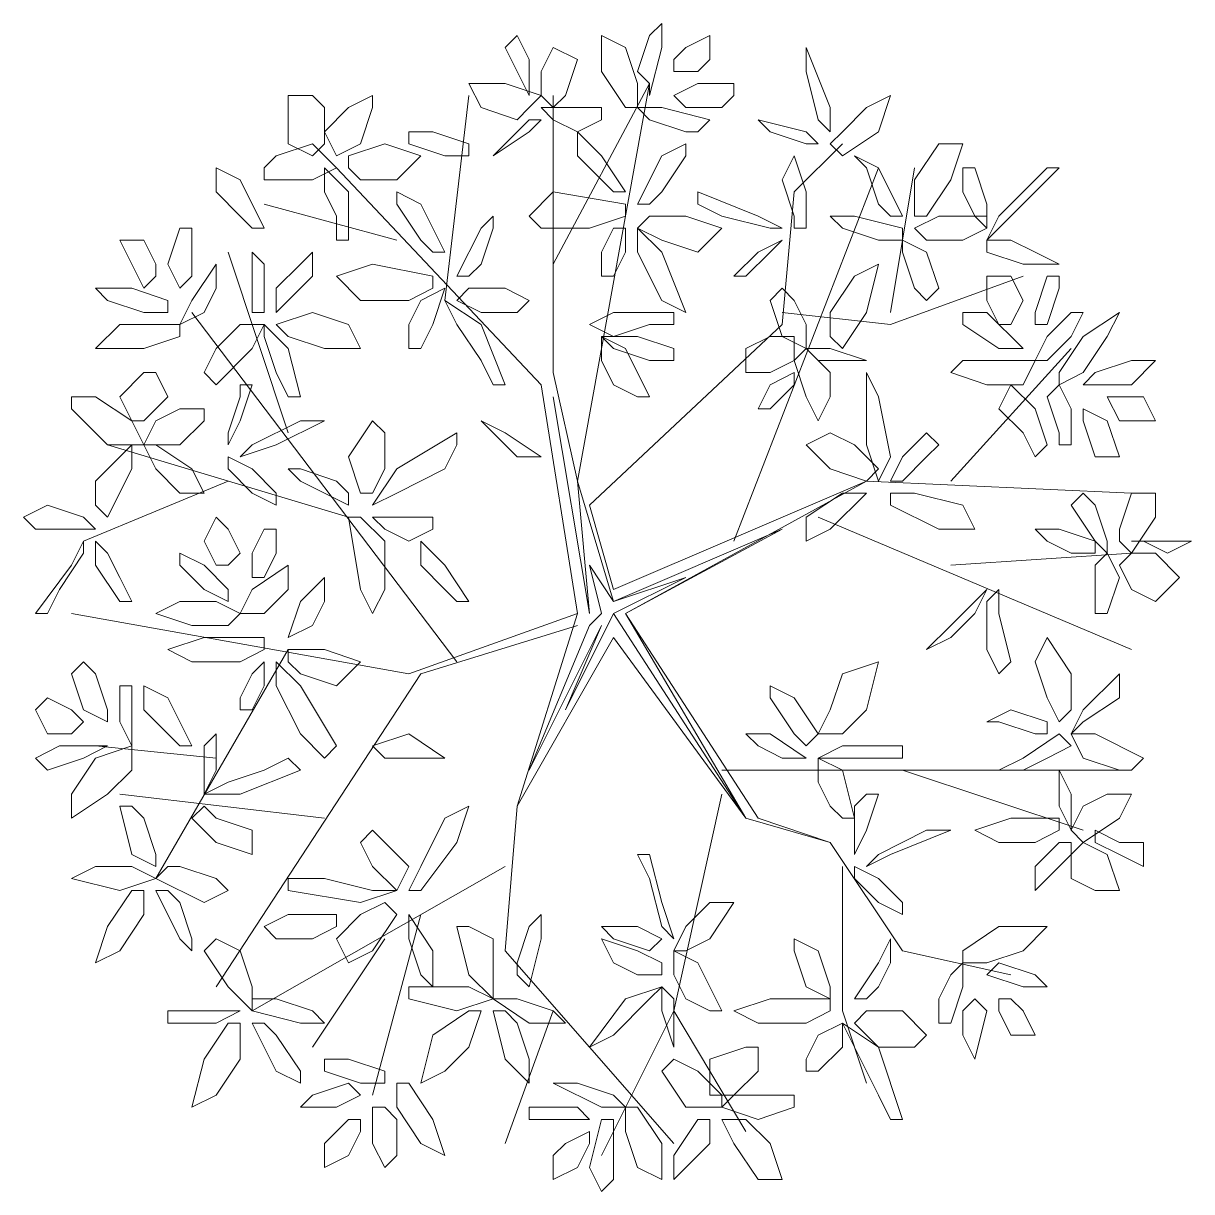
# Model space of a CAD drawing. Header units: millimetres. Extents: x 2529 to 2673, y 1639 to 1859.
# Drawn here: x 2577.707 to 2580.447, y 1698.99 to 1701.729 of the extents above; entities that cross this region are included whole.
import ezdxf

# ---------------------------------------------------------------- set-up
doc = ezdxf.new("R2010")
doc.units = ezdxf.units.MM
doc.layers.add('PDF_0', color=7, linetype='Continuous')

msp = doc.modelspace()

# ---------------------------------------------------------------- linework, layer by layer
at = {"layer": 'PDF_0', "lineweight": 9}
for points in [[(2579.1475, 1701.616), (2579.1757, 1701.7007), (2579.204, 1701.729), (2579.204, 1701.6725), (2579.1757, 1701.5595), (2579.1757, 1701.5878)], [(2578.8933, 1701.5595), (2578.8933, 1701.5878), (2578.8933, 1701.6442), (2578.8651, 1701.7007), (2578.8369, 1701.6725), (2578.8651, 1701.616)], [(2579.1475, 1701.5313), (2579.1193, 1701.5313), (2579.0628, 1701.616), (2579.0628, 1701.7007), (2579.1193, 1701.6725), (2579.1475, 1701.5878)], [(2579.2322, 1701.616), (2579.2322, 1701.6442), (2579.2605, 1701.6725), (2579.3169, 1701.7007), (2579.3169, 1701.6442), (2579.2887, 1701.616)], [(2578.9498, 1701.5313), (2578.9216, 1701.5595), (2578.9216, 1701.616), (2578.9498, 1701.6725), (2579.0063, 1701.6442), (2578.9781, 1701.5595)], [(2579.5428, 1701.616), (2579.5428, 1701.6725), (2579.5993, 1701.5313), (2579.5993, 1701.4748), (2579.5711, 1701.503)], [(2578.8651, 1701.503), (2578.7804, 1701.5313), (2578.7521, 1701.5878), (2578.8369, 1701.5878), (2578.9216, 1701.5595), (2578.8933, 1701.5313)], [(2579.3452, 1701.5313), (2579.2605, 1701.5313), (2579.2322, 1701.5595), (2579.2887, 1701.5878), (2579.3734, 1701.5878), (2579.3734, 1701.5595)], [(2578.4133, 1701.5313), (2578.4133, 1701.4466), (2578.385, 1701.4183), (2578.3285, 1701.4466), (2578.3285, 1701.5595), (2578.385, 1701.5595)], [(2578.5262, 1701.5595), (2578.5262, 1701.5313), (2578.498, 1701.4466), (2578.4415, 1701.4183), (2578.4133, 1701.4748), (2578.4697, 1701.5313)], [(2579.5993, 1701.4466), (2579.6276, 1701.4183), (2579.7123, 1701.4748), (2579.7405, 1701.5595), (2579.684, 1701.5313), (2579.6276, 1701.4748)], [(2579.0063, 1701.4748), (2578.9498, 1701.503), (2578.9216, 1701.5313), (2578.9781, 1701.5313), (2579.0628, 1701.5313), (2579.0628, 1701.503)], [(2579.2605, 1701.4748), (2579.1757, 1701.503), (2579.1475, 1701.5313), (2579.204, 1701.5313), (2579.3169, 1701.503), (2579.2887, 1701.4748)], [(2578.8369, 1701.4466), (2578.8086, 1701.4183), (2578.8933, 1701.4748), (2578.9216, 1701.503), (2578.8933, 1701.503)], [(2579.4581, 1701.4748), (2579.4299, 1701.503), (2579.5428, 1701.4748), (2579.5711, 1701.4466), (2579.5428, 1701.4466)], [(2578.6957, 1701.4183), (2578.6109, 1701.4466), (2578.6109, 1701.4748), (2578.6674, 1701.4748), (2578.7521, 1701.4466), (2578.7521, 1701.4183)], [(2579.0628, 1701.3618), (2579.0063, 1701.4183), (2579.0063, 1701.4748), (2579.0628, 1701.4183), (2579.1193, 1701.3336), (2579.091, 1701.3336)], [(2578.3003, 1701.4183), (2578.385, 1701.4466), (2578.4415, 1701.3901), (2578.385, 1701.3618), (2578.2721, 1701.3618), (2578.2721, 1701.3901)], [(2578.4697, 1701.3901), (2578.4697, 1701.4183), (2578.5545, 1701.4466), (2578.6392, 1701.4183), (2578.5827, 1701.3618), (2578.498, 1701.3618)], [(2579.204, 1701.3336), (2579.2605, 1701.4183), (2579.2605, 1701.4466), (2579.204, 1701.4183), (2579.1475, 1701.3054), (2579.1757, 1701.3054)], [(2579.797, 1701.2771), (2579.8252, 1701.2771), (2579.8817, 1701.3618), (2579.91, 1701.4466), (2579.8535, 1701.4466), (2579.797, 1701.3618)], [(2579.5146, 1701.2489), (2579.5428, 1701.2489), (2579.5428, 1701.3336), (2579.5146, 1701.4183), (2579.4864, 1701.3618), (2579.5146, 1701.2771)], [(2579.7123, 1701.3054), (2579.684, 1701.3901), (2579.6558, 1701.4183), (2579.7123, 1701.3901), (2579.7688, 1701.2771), (2579.7405, 1701.2771)], [(2578.2156, 1701.2771), (2578.1591, 1701.3336), (2578.1591, 1701.3901), (2578.2156, 1701.3618), (2578.2721, 1701.2489), (2578.2438, 1701.2489)], [(2578.4415, 1701.2771), (2578.4133, 1701.3336), (2578.4133, 1701.3901), (2578.4697, 1701.3336), (2578.4697, 1701.2206), (2578.4415, 1701.2206)], [(2579.91, 1701.3336), (2579.9382, 1701.2771), (2579.9664, 1701.2489), (2579.9664, 1701.3054), (2579.9382, 1701.3901), (2579.91, 1701.3901)], [(2580.0794, 1701.3618), (2579.9947, 1701.2771), (2579.9664, 1701.2206), (2580.0229, 1701.2771), (2580.1359, 1701.3901), (2580.1076, 1701.3901)], [(2578.6392, 1701.2206), (2578.5827, 1701.3054), (2578.5827, 1701.3336), (2578.6392, 1701.3054), (2578.6957, 1701.1924), (2578.6674, 1701.1924)], [(2579.0345, 1701.2489), (2578.9216, 1701.2489), (2578.8933, 1701.2771), (2578.9498, 1701.3336), (2579.1193, 1701.3054), (2579.1193, 1701.2771)], [(2579.3452, 1701.2771), (2579.4581, 1701.2489), (2579.4864, 1701.2489), (2579.4299, 1701.2771), (2579.2887, 1701.3336), (2579.2887, 1701.3054)], [(2578.7804, 1701.1642), (2578.8086, 1701.2489), (2578.8086, 1701.2771), (2578.7804, 1701.2489), (2578.7239, 1701.1359), (2578.7521, 1701.1359)], [(2579.1475, 1701.2489), (2579.1757, 1701.2771), (2579.2605, 1701.2771), (2579.3452, 1701.2489), (2579.2887, 1701.1924), (2579.204, 1701.2206)], [(2579.7123, 1701.2206), (2579.6276, 1701.2489), (2579.5993, 1701.2771), (2579.6558, 1701.2771), (2579.7688, 1701.2489), (2579.7688, 1701.2206)], [(2579.91, 1701.2206), (2579.8252, 1701.2206), (2579.797, 1701.2489), (2579.8535, 1701.2771), (2579.9664, 1701.2771), (2579.9664, 1701.2489)], [(2578.1026, 1701.1924), (2578.1026, 1701.1359), (2578.0744, 1701.1077), (2578.0461, 1701.1642), (2578.0744, 1701.2489), (2578.1026, 1701.2489)], [(2579.0628, 1701.1359), (2579.091, 1701.1359), (2579.1193, 1701.1924), (2579.1193, 1701.2489), (2579.091, 1701.2489), (2579.0628, 1701.1924)], [(2579.204, 1701.0794), (2579.2605, 1701.0512), (2579.204, 1701.1924), (2579.1475, 1701.2489), (2579.1475, 1701.1924)], [(2578.0179, 1701.1359), (2577.9897, 1701.1077), (2577.9614, 1701.1642), (2577.9332, 1701.2206), (2577.9897, 1701.2206), (2578.0179, 1701.1642)], [(2579.4016, 1701.1359), (2579.3734, 1701.1359), (2579.4299, 1701.1924), (2579.4864, 1701.2206), (2579.4581, 1701.1924)], [(2579.797, 1701.1077), (2579.7688, 1701.1924), (2579.7688, 1701.2206), (2579.8252, 1701.1924), (2579.8535, 1701.1077), (2579.8252, 1701.0794)], [(2579.9664, 1701.2206), (2579.9664, 1701.1924), (2580.0512, 1701.1642), (2580.1359, 1701.1642), (2580.0794, 1701.1924), (2580.0229, 1701.2206)], [(2578.2438, 1701.0794), (2578.2438, 1701.1642), (2578.2438, 1701.1924), (2578.2721, 1701.1642), (2578.2721, 1701.0512), (2578.2438, 1701.0512)], [(2578.3003, 1701.1077), (2578.3568, 1701.1642), (2578.385, 1701.1924), (2578.385, 1701.1359), (2578.3003, 1701.0512), (2578.3003, 1701.0794)], [(2578.1591, 1701.1077), (2578.1591, 1701.1642), (2578.1026, 1701.0794), (2578.0744, 1701.023), (2578.1309, 1701.0512)], [(2578.6109, 1701.0794), (2578.498, 1701.0794), (2578.4415, 1701.1359), (2578.5262, 1701.1642), (2578.6674, 1701.1359), (2578.6674, 1701.1077)], [(2579.5993, 1700.9947), (2579.6276, 1700.9665), (2579.684, 1701.0512), (2579.7123, 1701.1642), (2579.6558, 1701.1359), (2579.5993, 1701.0512)], [(2580.0229, 1701.023), (2579.9947, 1701.023), (2579.9664, 1701.0794), (2579.9664, 1701.1359), (2580.0229, 1701.1359), (2580.0512, 1701.0794)], [(2580.1359, 1701.1077), (2580.1076, 1701.023), (2580.0794, 1701.023), (2580.0794, 1701.0512), (2580.1076, 1701.1359), (2580.1359, 1701.1359)], [(2577.9897, 1701.0512), (2577.9049, 1701.0794), (2577.8767, 1701.1077), (2577.9614, 1701.1077), (2578.0461, 1701.0794), (2578.0461, 1701.0512)], [(2578.6109, 1700.9665), (2578.6392, 1700.9665), (2578.6674, 1701.023), (2578.6957, 1701.1077), (2578.6392, 1701.0794), (2578.6109, 1701.023)], [(2578.7239, 1701.0794), (2578.7521, 1701.1077), (2578.8369, 1701.1077), (2578.8933, 1701.0794), (2578.8651, 1701.0512), (2578.7804, 1701.0512)], [(2579.5146, 1701.0794), (2579.5428, 1701.023), (2579.5428, 1700.9665), (2579.4864, 1700.9947), (2579.4581, 1701.0794), (2579.4864, 1701.1077)], [(2578.7804, 1700.9382), (2578.7239, 1701.023), (2578.6957, 1701.0794), (2578.7804, 1701.023), (2578.8369, 1700.8818), (2578.8086, 1700.8818)], [(2578.3003, 1701.023), (2578.3285, 1700.9947), (2578.4133, 1700.9665), (2578.498, 1700.9665), (2578.4697, 1701.023), (2578.385, 1701.0512)], [(2579.1757, 1701.023), (2579.091, 1700.9947), (2579.0345, 1701.023), (2579.091, 1701.0512), (2579.2322, 1701.0512), (2579.2322, 1701.023)], [(2579.9947, 1700.9665), (2580.0512, 1700.9665), (2579.9664, 1701.0512), (2579.91, 1701.0512), (2579.91, 1701.023)], [(2580.1641, 1700.9947), (2580.1076, 1700.9382), (2580.0794, 1700.9382), (2580.1076, 1700.9947), (2580.1641, 1701.0512), (2580.1924, 1701.0512)], [(2580.1359, 1700.8818), (2580.1359, 1700.91), (2580.1924, 1700.9947), (2580.2771, 1701.0512), (2580.2488, 1700.9947), (2580.1924, 1700.91)], [(2578.0744, 1701.023), (2578.0744, 1700.9947), (2577.9897, 1700.9665), (2577.8767, 1700.9665), (2577.9332, 1701.023), (2578.0179, 1701.023)], [(2578.1591, 1700.9665), (2578.2156, 1701.023), (2578.2721, 1701.023), (2578.2438, 1700.9665), (2578.1591, 1700.8818), (2578.1309, 1700.91)], [(2578.3003, 1700.91), (2578.2721, 1700.9947), (2578.2721, 1701.023), (2578.3285, 1700.9665), (2578.3568, 1700.8535), (2578.3285, 1700.8535)], [(2579.1757, 1700.9382), (2579.091, 1700.9665), (2579.0628, 1700.9947), (2579.1475, 1700.9947), (2579.2322, 1700.9665), (2579.2322, 1700.9382)], [(2579.091, 1700.8818), (2579.0628, 1700.9382), (2579.0628, 1700.9947), (2579.1193, 1700.9665), (2579.1757, 1700.8535), (2579.1475, 1700.8535)], [(2579.5146, 1700.9947), (2579.5146, 1700.9382), (2579.4581, 1700.91), (2579.4016, 1700.91), (2579.4016, 1700.9665), (2579.4581, 1700.9947)], [(2579.5993, 1700.91), (2579.5993, 1700.8535), (2579.5711, 1700.797), (2579.5428, 1700.8535), (2579.5146, 1700.9382), (2579.5428, 1700.9665)], [(2579.6558, 1700.9382), (2579.684, 1700.9382), (2579.5993, 1700.9665), (2579.5428, 1700.9665), (2579.5711, 1700.9382)], [(2580.0794, 1700.9382), (2580.0512, 1700.8818), (2579.9664, 1700.8818), (2579.8817, 1700.91), (2579.91, 1700.9382), (2580.0229, 1700.9382)], [(2580.2206, 1700.91), (2580.1924, 1700.8818), (2580.3053, 1700.8818), (2580.3618, 1700.9382), (2580.3053, 1700.9382)], [(2578.0461, 1700.8535), (2577.9897, 1700.797), (2577.9614, 1700.797), (2577.9332, 1700.8535), (2577.9897, 1700.91), (2578.0179, 1700.91)], [(2579.5146, 1700.91), (2579.4581, 1700.8818), (2579.4299, 1700.8253), (2579.4581, 1700.8253), (2579.5146, 1700.8818)], [(2579.7123, 1700.8535), (2579.684, 1700.91), (2579.684, 1700.7406), (2579.7123, 1700.6558), (2579.7405, 1700.7123)], [(2578.2156, 1700.8535), (2578.1873, 1700.7688), (2578.1873, 1700.7406), (2578.2156, 1700.797), (2578.2438, 1700.8818), (2578.2156, 1700.8818)], [(2580.0512, 1700.7688), (2579.9947, 1700.8253), (2580.0229, 1700.8818), (2580.0794, 1700.8253), (2580.1076, 1700.7406), (2580.0794, 1700.7123)], [(2580.1359, 1700.7688), (2580.1076, 1700.8535), (2580.1359, 1700.8818), (2580.1641, 1700.8253), (2580.1641, 1700.7406), (2580.1359, 1700.7406)], [(2577.8767, 1700.8535), (2577.9614, 1700.797), (2577.9897, 1700.7406), (2577.9049, 1700.7406), (2577.8202, 1700.8253), (2577.8202, 1700.8535)], [(2580.2488, 1700.8535), (2580.2771, 1700.8535), (2580.3336, 1700.8535), (2580.3618, 1700.797), (2580.3336, 1700.797), (2580.2771, 1700.797)], [(2578.1309, 1700.8253), (2578.1309, 1700.797), (2578.0744, 1700.7406), (2577.9897, 1700.7406), (2578.0179, 1700.797), (2578.0744, 1700.8253)], [(2580.2206, 1700.7123), (2580.1924, 1700.797), (2580.1924, 1700.8253), (2580.2488, 1700.797), (2580.2771, 1700.7123), (2580.2488, 1700.7123)], [(2578.3568, 1700.797), (2578.4133, 1700.797), (2578.3003, 1700.7406), (2578.2156, 1700.7123), (2578.2438, 1700.7406)], [(2578.5262, 1700.6276), (2578.498, 1700.6276), (2578.4697, 1700.7123), (2578.5262, 1700.797), (2578.5545, 1700.7688), (2578.5545, 1700.6841)], [(2578.8651, 1700.7123), (2578.9216, 1700.7123), (2578.8369, 1700.7688), (2578.7804, 1700.797), (2578.8086, 1700.7688)], [(2578.6957, 1700.6841), (2578.5827, 1700.6276), (2578.5262, 1700.5994), (2578.5827, 1700.6841), (2578.7239, 1700.7688), (2578.7239, 1700.7406)], [(2579.7123, 1700.6841), (2579.684, 1700.6558), (2579.5993, 1700.6841), (2579.5428, 1700.7406), (2579.5993, 1700.7688), (2579.6558, 1700.7406)], [(2579.8535, 1700.7406), (2579.8252, 1700.7688), (2579.7688, 1700.7123), (2579.7405, 1700.6558), (2579.7688, 1700.6558), (2579.8252, 1700.7123)], [(2577.8767, 1700.6558), (2577.9332, 1700.7123), (2577.9614, 1700.7406), (2577.9614, 1700.6841), (2577.9049, 1700.5711), (2577.8767, 1700.5994)], [(2577.9897, 1700.7406), (2578.0179, 1700.7406), (2578.1026, 1700.6841), (2578.1309, 1700.6276), (2578.0744, 1700.6276), (2578.0179, 1700.6841)], [(2578.1873, 1700.7123), (2578.1873, 1700.6841), (2578.2438, 1700.6276), (2578.3003, 1700.5994), (2578.3003, 1700.6276), (2578.2438, 1700.6841)], [(2578.4415, 1700.6558), (2578.3568, 1700.6841), (2578.3285, 1700.6841), (2578.3568, 1700.6558), (2578.4697, 1700.5994), (2578.4697, 1700.6276)], [(2579.6276, 1700.6276), (2579.5428, 1700.5711), (2579.5428, 1700.5146), (2579.5993, 1700.5429), (2579.684, 1700.6276), (2579.6558, 1700.6276)], [(2579.797, 1700.6276), (2579.91, 1700.5994), (2579.9382, 1700.5429), (2579.8535, 1700.5429), (2579.7405, 1700.5994), (2579.7405, 1700.6276)], [(2580.2206, 1700.5994), (2580.2488, 1700.5146), (2580.2488, 1700.4864), (2580.2206, 1700.5146), (2580.1641, 1700.5994), (2580.1924, 1700.6276)], [(2580.2771, 1700.5429), (2580.3053, 1700.6276), (2580.3618, 1700.6276), (2580.3618, 1700.5711), (2580.3053, 1700.4864), (2580.2771, 1700.5146)], [(2577.8767, 1700.5429), (2577.8485, 1700.5711), (2577.7637, 1700.5994), (2577.7073, 1700.5711), (2577.7355, 1700.5429), (2577.8202, 1700.5429)], [(2578.1873, 1700.4582), (2578.1591, 1700.4582), (2578.1309, 1700.5146), (2578.1591, 1700.5711), (2578.1873, 1700.5429), (2578.2156, 1700.4864)], [(2578.5545, 1700.5146), (2578.5545, 1700.4017), (2578.5262, 1700.3452), (2578.498, 1700.4017), (2578.4697, 1700.5711), (2578.498, 1700.5711)], [(2578.6674, 1700.5429), (2578.6674, 1700.5711), (2578.5827, 1700.5711), (2578.5262, 1700.5711), (2578.5545, 1700.5429), (2578.6109, 1700.5146)], [(2578.3003, 1700.4864), (2578.2721, 1700.4299), (2578.2438, 1700.4299), (2578.2438, 1700.4864), (2578.2721, 1700.5429), (2578.3003, 1700.5429)], [(2580.1641, 1700.4864), (2580.1076, 1700.5146), (2580.0794, 1700.5429), (2580.1359, 1700.5429), (2580.2206, 1700.5146), (2580.2206, 1700.4864)], [(2577.792, 1700.4017), (2577.8485, 1700.4864), (2577.8485, 1700.5146), (2577.8202, 1700.4582), (2577.7355, 1700.3452), (2577.7637, 1700.3452)], [(2577.9332, 1700.4299), (2577.9049, 1700.4864), (2577.8767, 1700.5146), (2577.8767, 1700.4582), (2577.9332, 1700.3734), (2577.9614, 1700.3734)], [(2578.6957, 1700.4017), (2578.6392, 1700.4582), (2578.6392, 1700.5146), (2578.6957, 1700.4582), (2578.7521, 1700.3734), (2578.7239, 1700.3734)], [(2580.3053, 1700.5146), (2580.3336, 1700.5146), (2580.39, 1700.4864), (2580.4465, 1700.5146), (2580.4183, 1700.5146), (2580.3618, 1700.5146)], [(2578.1309, 1700.4017), (2578.0744, 1700.4582), (2578.0744, 1700.4864), (2578.1309, 1700.4582), (2578.1873, 1700.4017), (2578.1873, 1700.3734)], [(2580.2206, 1700.4017), (2580.2206, 1700.4582), (2580.2488, 1700.4864), (2580.2771, 1700.4299), (2580.2488, 1700.3452), (2580.2206, 1700.3452)], [(2580.2771, 1700.4582), (2580.3053, 1700.4864), (2580.3618, 1700.4864), (2580.4183, 1700.4299), (2580.3618, 1700.3734), (2580.3053, 1700.4017)], [(2578.3285, 1700.4017), (2578.2721, 1700.3452), (2578.2156, 1700.3452), (2578.2438, 1700.4017), (2578.3285, 1700.4582), (2578.3285, 1700.4299)], [(2578.385, 1700.317), (2578.3285, 1700.2887), (2578.3568, 1700.3734), (2578.4133, 1700.4299), (2578.4133, 1700.3734)], [(2579.9382, 1700.3452), (2579.9664, 1700.4017), (2579.8817, 1700.317), (2579.8252, 1700.2605), (2579.8817, 1700.2887)], [(2579.9947, 1700.3452), (2580.0229, 1700.2323), (2579.9947, 1700.204), (2579.9664, 1700.2605), (2579.9664, 1700.3734), (2579.9947, 1700.4017)], [(2578.2156, 1700.3452), (2578.1873, 1700.317), (2578.1026, 1700.317), (2578.0179, 1700.3452), (2578.0744, 1700.3734), (2578.1591, 1700.3734)], [(2578.2156, 1700.2323), (2578.1026, 1700.2323), (2578.0461, 1700.2605), (2578.1309, 1700.2887), (2578.2721, 1700.2887), (2578.2721, 1700.2605)], [(2580.1359, 1700.0911), (2580.1641, 1700.1193), (2580.1641, 1700.204), (2580.1076, 1700.2887), (2580.0794, 1700.2323), (2580.1076, 1700.1475)], [(2578.3285, 1700.2323), (2578.3285, 1700.2605), (2578.4133, 1700.2605), (2578.498, 1700.2323), (2578.4415, 1700.1758), (2578.3568, 1700.204)], [(2577.8767, 1700.204), (2577.9049, 1700.1193), (2577.9049, 1700.0911), (2577.8485, 1700.1193), (2577.8202, 1700.204), (2577.8485, 1700.2323)], [(2578.2156, 1700.1193), (2578.2438, 1700.1193), (2578.2721, 1700.1758), (2578.2721, 1700.2323), (2578.2438, 1700.204), (2578.2156, 1700.1475)], [(2578.3568, 1700.0628), (2578.3003, 1700.1758), (2578.3003, 1700.2323), (2578.3568, 1700.1758), (2578.4415, 1700.0346), (2578.4133, 1700.0063)], [(2579.5711, 1700.0628), (2579.6276, 1700.0628), (2579.684, 1700.1193), (2579.7123, 1700.2323), (2579.6276, 1700.204), (2579.5993, 1700.1193)], [(2580.2771, 1700.1475), (2580.2771, 1700.204), (2580.1924, 1700.1193), (2580.1641, 1700.0628), (2580.1924, 1700.0911)], [(2577.9614, 1700.1475), (2577.9614, 1700.0628), (2577.9614, 1700.0346), (2577.9332, 1700.0911), (2577.9332, 1700.1758), (2577.9614, 1700.1758)], [(2578.0461, 1700.0628), (2577.9897, 1700.1193), (2577.9897, 1700.1758), (2578.0461, 1700.1475), (2578.1026, 1700.0346), (2578.0744, 1700.0346)], [(2579.5146, 1700.0628), (2579.4581, 1700.1475), (2579.4581, 1700.1758), (2579.5146, 1700.1475), (2579.5711, 1700.0628), (2579.5428, 1700.0346)], [(2577.8485, 1700.0911), (2577.8202, 1700.0628), (2577.7637, 1700.0628), (2577.7355, 1700.1193), (2577.7637, 1700.1475), (2577.8202, 1700.1193)], [(2580.0794, 1700.0628), (2579.9947, 1700.0911), (2579.9664, 1700.0911), (2580.0229, 1700.1193), (2580.1076, 1700.0911), (2580.1076, 1700.0628)], [(2578.1309, 1700.0346), (2578.1591, 1700.0628), (2578.1591, 1699.9781), (2578.1309, 1699.9216), (2578.1309, 1699.9781)], [(2578.6392, 1700.0063), (2578.6957, 1700.0063), (2578.6109, 1700.0628), (2578.5262, 1700.0346), (2578.5545, 1700.0063)], [(2579.4864, 1700.0063), (2579.5428, 1700.0063), (2579.4581, 1700.0628), (2579.4016, 1700.0628), (2579.4299, 1700.0346)], [(2580.1076, 1700.0063), (2580.0512, 1699.9781), (2579.9947, 1699.9781), (2580.0512, 1700.0063), (2580.1359, 1700.0628), (2580.1641, 1700.0346)], [(2580.2771, 1699.9781), (2580.1924, 1700.0063), (2580.1641, 1700.0628), (2580.2206, 1700.0628), (2580.3336, 1700.0063), (2580.3053, 1699.9781)], [(2577.8485, 1700.0063), (2577.9049, 1700.0346), (2577.792, 1700.0346), (2577.7355, 1700.0063), (2577.7637, 1699.9781)], [(2577.9614, 1700.0346), (2577.9614, 1699.9781), (2577.9049, 1699.9216), (2577.8202, 1699.8651), (2577.8202, 1699.9216), (2577.8767, 1700.0063)], [(2579.7123, 1700.0063), (2579.6276, 1700.0063), (2579.5711, 1700.0063), (2579.6276, 1700.0346), (2579.7688, 1700.0346), (2579.7688, 1700.0063)], [(2578.2721, 1699.9781), (2578.1873, 1699.9499), (2578.1309, 1699.9216), (2578.2156, 1699.9216), (2578.3568, 1699.9781), (2578.3285, 1700.0063)], [(2579.5993, 1699.8934), (2579.5711, 1699.9499), (2579.5711, 1700.0063), (2579.6276, 1699.9781), (2579.6558, 1699.8651), (2579.6276, 1699.8651)], [(2580.1641, 1699.9216), (2580.1359, 1699.9781), (2580.1359, 1699.8934), (2580.1641, 1699.8369), (2580.1641, 1699.8651)], [(2579.6558, 1699.8934), (2579.6558, 1699.8087), (2579.6558, 1699.7804), (2579.684, 1699.8369), (2579.7123, 1699.9216), (2579.684, 1699.9216)], [(2580.1924, 1699.8934), (2580.2488, 1699.9216), (2580.3053, 1699.9216), (2580.2771, 1699.8651), (2580.1924, 1699.8087), (2580.1641, 1699.8369)], [(2577.9897, 1699.8651), (2578.0179, 1699.7804), (2578.0179, 1699.7522), (2577.9614, 1699.7804), (2577.9332, 1699.8934), (2577.9614, 1699.8934)], [(2578.1309, 1699.8934), (2578.1026, 1699.8651), (2578.1591, 1699.8087), (2578.2438, 1699.7804), (2578.2438, 1699.8369), (2578.1591, 1699.8651)], [(2578.6392, 1699.7522), (2578.6957, 1699.8651), (2578.7521, 1699.8934), (2578.7239, 1699.8087), (2578.6392, 1699.6957), (2578.6109, 1699.6957)], [(2580.0794, 1699.8087), (2579.9947, 1699.8087), (2579.9382, 1699.8369), (2580.0229, 1699.8651), (2580.1359, 1699.8651), (2580.1359, 1699.8369)], [(2578.5262, 1699.8369), (2578.498, 1699.8087), (2578.5262, 1699.7522), (2578.5827, 1699.6957), (2578.6109, 1699.7522), (2578.5545, 1699.8087)], [(2579.8252, 1699.8369), (2579.8817, 1699.8369), (2579.7405, 1699.7804), (2579.684, 1699.7522), (2579.7123, 1699.7804)], [(2580.2206, 1699.8369), (2580.2206, 1699.8087), (2580.2771, 1699.7804), (2580.3336, 1699.7522), (2580.3336, 1699.8087), (2580.2771, 1699.8087)], [(2580.0794, 1699.7522), (2580.1359, 1699.8087), (2580.1641, 1699.8087), (2580.1641, 1699.7804), (2580.0794, 1699.6957), (2580.0794, 1699.7239)], [(2580.1641, 1699.7804), (2580.1924, 1699.8087), (2580.2488, 1699.7804), (2580.2771, 1699.6957), (2580.2206, 1699.6957), (2580.1641, 1699.7239)], [(2579.1757, 1699.7239), (2579.204, 1699.611), (2579.2322, 1699.5827), (2579.204, 1699.6675), (2579.1757, 1699.7804), (2579.1475, 1699.7804)], [(2577.8767, 1699.7522), (2577.8202, 1699.7239), (2577.9332, 1699.6957), (2578.0179, 1699.7239), (2577.9614, 1699.7522)], [(2578.0744, 1699.7522), (2578.1591, 1699.7239), (2578.1873, 1699.6957), (2578.1309, 1699.6675), (2578.0179, 1699.7239), (2578.0461, 1699.7522)], [(2579.6558, 1699.7522), (2579.6558, 1699.7239), (2579.7123, 1699.6675), (2579.7688, 1699.6392), (2579.7688, 1699.6675), (2579.7123, 1699.7239)], [(2578.4133, 1699.7239), (2578.5262, 1699.6957), (2578.5827, 1699.6957), (2578.498, 1699.6675), (2578.3285, 1699.6957), (2578.3285, 1699.7239)], [(2577.9897, 1699.6957), (2577.9614, 1699.6957), (2577.9049, 1699.611), (2577.8767, 1699.5263), (2577.9332, 1699.5545), (2577.9897, 1699.6392)], [(2578.0744, 1699.6675), (2578.1026, 1699.5827), (2578.1026, 1699.5545), (2578.0744, 1699.5827), (2578.0179, 1699.6957), (2578.0461, 1699.6957)], [(2578.5545, 1699.6675), (2578.5827, 1699.6392), (2578.5262, 1699.5545), (2578.4697, 1699.5263), (2578.4415, 1699.5827), (2578.498, 1699.6392)], [(2579.2322, 1699.5545), (2579.2605, 1699.5545), (2579.3169, 1699.5827), (2579.3734, 1699.6675), (2579.3169, 1699.6675), (2579.2605, 1699.611)], [(2578.385, 1699.5827), (2578.3003, 1699.5827), (2578.2721, 1699.611), (2578.3285, 1699.6392), (2578.4415, 1699.6392), (2578.4415, 1699.611)], [(2578.6109, 1699.5827), (2578.6109, 1699.6392), (2578.6674, 1699.5545), (2578.6674, 1699.4698), (2578.6392, 1699.498)], [(2578.8651, 1699.5263), (2578.8933, 1699.611), (2578.9216, 1699.6392), (2578.9216, 1699.5827), (2578.8933, 1699.4698), (2578.8651, 1699.498)], [(2578.8086, 1699.5827), (2578.8086, 1699.498), (2578.8086, 1699.4415), (2578.7521, 1699.498), (2578.7239, 1699.611), (2578.7521, 1699.611)], [(2579.091, 1699.5827), (2579.0628, 1699.611), (2579.1475, 1699.611), (2579.204, 1699.5827), (2579.1757, 1699.5545)], [(2579.91, 1699.5263), (2579.91, 1699.5545), (2579.9947, 1699.611), (2580.1076, 1699.611), (2580.0512, 1699.5545), (2579.9664, 1699.5263)], [(2578.2156, 1699.5545), (2578.2438, 1699.4698), (2578.2438, 1699.4133), (2578.1873, 1699.4698), (2578.1309, 1699.5545), (2578.1591, 1699.5827)], [(2579.204, 1699.498), (2579.204, 1699.5263), (2579.1475, 1699.5545), (2579.0628, 1699.5827), (2579.091, 1699.5263), (2579.1475, 1699.498)], [(2579.5428, 1699.4698), (2579.5146, 1699.5545), (2579.5146, 1699.5827), (2579.5711, 1699.5545), (2579.5993, 1699.4698), (2579.5993, 1699.4415)], [(2579.7123, 1699.4698), (2579.7405, 1699.5263), (2579.7405, 1699.5827), (2579.7123, 1699.5263), (2579.6558, 1699.4415), (2579.684, 1699.4415)], [(2579.2605, 1699.4415), (2579.2322, 1699.498), (2579.2322, 1699.5545), (2579.2887, 1699.5263), (2579.3452, 1699.4133), (2579.3169, 1699.4133)], [(2579.8535, 1699.4415), (2579.8817, 1699.498), (2579.91, 1699.5263), (2579.91, 1699.4698), (2579.8817, 1699.3851), (2579.8535, 1699.3851)], [(2579.9947, 1699.5263), (2579.9664, 1699.498), (2580.0512, 1699.4698), (2580.1076, 1699.4698), (2580.0794, 1699.498)], [(2578.6674, 1699.4698), (2578.7521, 1699.4698), (2578.8086, 1699.4415), (2578.7239, 1699.4133), (2578.6109, 1699.4415), (2578.6109, 1699.4698)], [(2579.091, 1699.3568), (2579.0345, 1699.3286), (2579.1193, 1699.4415), (2579.204, 1699.4698), (2579.1757, 1699.4415)], [(2579.2322, 1699.3568), (2579.2322, 1699.3286), (2579.204, 1699.4133), (2579.204, 1699.4698), (2579.2322, 1699.4415)], [(2578.3003, 1699.4415), (2578.385, 1699.4133), (2578.4133, 1699.3851), (2578.3568, 1699.3851), (2578.2438, 1699.4133), (2578.2438, 1699.4415)], [(2578.8651, 1699.4415), (2578.9498, 1699.4133), (2578.9781, 1699.3851), (2578.8933, 1699.3851), (2578.8086, 1699.4415), (2578.8369, 1699.4415)], [(2579.5428, 1699.3851), (2579.4299, 1699.3851), (2579.3734, 1699.4133), (2579.4581, 1699.4415), (2579.5993, 1699.4415), (2579.5993, 1699.4133)], [(2579.91, 1699.3568), (2579.9382, 1699.3003), (2579.9664, 1699.4133), (2579.9382, 1699.4415), (2579.91, 1699.4133)], [(2579.9947, 1699.4415), (2580.0229, 1699.4415), (2580.0512, 1699.4133), (2580.0794, 1699.3568), (2580.0229, 1699.3568), (2579.9947, 1699.4133)], [(2578.1026, 1699.4133), (2578.1873, 1699.4133), (2578.2156, 1699.4133), (2578.1591, 1699.3851), (2578.0461, 1699.3851), (2578.0461, 1699.4133)], [(2578.7804, 1699.4133), (2578.7521, 1699.4133), (2578.6674, 1699.3568), (2578.6392, 1699.2439), (2578.6957, 1699.2721), (2578.7521, 1699.3286)], [(2578.8651, 1699.3851), (2578.8933, 1699.3003), (2578.8933, 1699.2439), (2578.8369, 1699.3003), (2578.8086, 1699.4133), (2578.8369, 1699.4133)], [(2579.6558, 1699.3851), (2579.684, 1699.4133), (2579.7688, 1699.4133), (2579.8252, 1699.3568), (2579.797, 1699.3286), (2579.7123, 1699.3286)], [(2578.2156, 1699.3851), (2578.1873, 1699.3851), (2578.1309, 1699.3003), (2578.1026, 1699.1874), (2578.1591, 1699.2156), (2578.2156, 1699.3003)], [(2578.3003, 1699.3568), (2578.3568, 1699.2721), (2578.3568, 1699.2439), (2578.3003, 1699.2721), (2578.2438, 1699.3851), (2578.2721, 1699.3851)], [(2579.5428, 1699.2721), (2579.5711, 1699.2721), (2579.6276, 1699.3286), (2579.6276, 1699.3851), (2579.5711, 1699.3568), (2579.5428, 1699.3003)], [(2579.7123, 1699.2156), (2579.6558, 1699.3286), (2579.6276, 1699.3851), (2579.7123, 1699.3286), (2579.7688, 1699.1591), (2579.7405, 1699.1591)], [(2579.4299, 1699.2721), (2579.3734, 1699.2156), (2579.3169, 1699.2156), (2579.3169, 1699.3003), (2579.4016, 1699.3286), (2579.4299, 1699.3286)], [(2578.4697, 1699.3003), (2578.5545, 1699.2721), (2578.5545, 1699.2439), (2578.498, 1699.2439), (2578.4133, 1699.2721), (2578.4133, 1699.3003)], [(2579.2887, 1699.2721), (2579.3452, 1699.2156), (2579.3452, 1699.1874), (2579.2605, 1699.1874), (2579.204, 1699.2721), (2579.2322, 1699.3003)], [(2578.385, 1699.2156), (2578.3568, 1699.1874), (2578.4415, 1699.1874), (2578.498, 1699.2156), (2578.4697, 1699.2439)], [(2578.5827, 1699.2439), (2578.6109, 1699.2439), (2578.6674, 1699.1591), (2578.6957, 1699.0744), (2578.6392, 1699.1027), (2578.5827, 1699.1874)], [(2579.0063, 1699.2439), (2579.091, 1699.2156), (2579.1193, 1699.1874), (2579.0628, 1699.1874), (2578.9498, 1699.2439), (2578.9781, 1699.2439)], [(2579.5146, 1699.2156), (2579.5146, 1699.1874), (2579.4299, 1699.1591), (2579.3452, 1699.1874), (2579.3734, 1699.2156), (2579.4581, 1699.2156)], [(2578.5827, 1699.1591), (2578.5827, 1699.0744), (2578.5545, 1699.0462), (2578.5262, 1699.1027), (2578.5262, 1699.1874), (2578.5545, 1699.1874)], [(2578.9216, 1699.1874), (2579.0063, 1699.1874), (2579.0345, 1699.1591), (2578.9781, 1699.1591), (2578.8933, 1699.1591), (2578.8933, 1699.1874)], [(2579.1193, 1699.1874), (2579.1475, 1699.1874), (2579.204, 1699.1027), (2579.204, 1699.0179), (2579.1475, 1699.0462), (2579.1193, 1699.1309)], [(2578.498, 1699.1591), (2578.498, 1699.1309), (2578.4697, 1699.0744), (2578.4133, 1699.0462), (2578.4133, 1699.1027), (2578.4697, 1699.1591)], [(2579.091, 1699.1027), (2579.091, 1699.0179), (2579.0628, 1698.9897), (2579.0345, 1699.0462), (2579.0628, 1699.1591), (2579.091, 1699.1591)], [(2579.2322, 1699.0744), (2579.2887, 1699.1591), (2579.3169, 1699.1591), (2579.3169, 1699.1027), (2579.2322, 1699.0179), (2579.2322, 1699.0462)], [(2579.3452, 1699.1591), (2579.4016, 1699.1591), (2579.4581, 1699.1027), (2579.4864, 1699.0179), (2579.4299, 1699.0179), (2579.3734, 1699.1027)], [(2579.0345, 1699.1309), (2579.0345, 1699.1027), (2579.0063, 1699.0462), (2578.9498, 1699.0179), (2578.9498, 1699.0744), (2578.9781, 1699.1027)]]:
    msp.add_lwpolyline(points, close=True, dxfattribs=at)
for points in [[(2578.9498, 1701.1642), (2579.1757, 1701.5878), (2579.0063, 1700.6558), (2578.9498, 1700.91), (2578.9498, 1701.5595)], [(2578.6957, 1701.0794), (2578.7521, 1701.5595)], [(2578.9498, 1700.8535), (2579.0345, 1700.3452), (2579.0063, 1700.6558), (2579.091, 1700.3734), (2579.4864, 1700.5429), (2579.1193, 1700.3452), (2579.684, 1700.6558), (2579.091, 1700.4017), (2579.0345, 1700.5994), (2579.4864, 1701.023), (2579.5146, 1701.3336), (2579.6276, 1701.4466)], [(2579.0063, 1700.3452), (2578.9216, 1700.8818), (2578.4415, 1701.3901)], [(2579.3734, 1700.5146), (2579.7123, 1701.3901)], [(2579.7405, 1701.0512), (2579.797, 1701.3901)], [(2578.5827, 1701.2206), (2578.2721, 1701.3054)], [(2578.3285, 1700.7688), (2578.1873, 1701.1924)], [(2579.4864, 1701.0512), (2579.7405, 1701.023), (2580.0512, 1701.1359)], [(2578.7239, 1700.2323), (2578.1026, 1701.0512)], [(2579.8817, 1700.6558), (2580.1641, 1700.9665)], [(2578.4697, 1700.5711), (2577.9049, 1700.7406)], [(2578.1873, 1700.6558), (2577.8485, 1700.5146)], [(2579.684, 1700.6558), (2580.3053, 1700.6276)], [(2579.5711, 1700.5711), (2580.3053, 1700.2605)], [(2579.8817, 1700.4582), (2580.3053, 1700.4864)], [(2579.091, 1700.3452), (2578.9781, 1700.1193), (2579.0628, 1700.317), (2578.8933, 1699.9781), (2579.0345, 1700.317), (2579.0628, 1700.3452), (2579.0345, 1700.4582), (2579.091, 1700.3734), (2579.2605, 1700.4299), (2579.091, 1700.3452), (2579.4016, 1699.8651), (2579.1193, 1700.3452), (2579.4299, 1699.8651), (2579.5993, 1699.8087)], [(2580.0229, 1699.498), (2579.7688, 1699.5545), (2579.5993, 1699.8087), (2579.4016, 1699.8651), (2579.091, 1700.2887), (2578.8651, 1699.8934), (2579.0063, 1700.3452), (2578.6109, 1700.204), (2577.8202, 1700.3452)], [(2579.0063, 1700.317), (2578.6392, 1700.204), (2578.1591, 1699.4698)], [(2578.3285, 1700.2605), (2578.0179, 1699.7239)], [(2578.1591, 1700.0063), (2577.8767, 1700.0346)], [(2579.3452, 1699.9781), (2580.2771, 1699.9781)], [(2579.7688, 1699.9781), (2580.1924, 1699.8369)], [(2578.4133, 1699.8651), (2577.9332, 1699.9216)], [(2579.3452, 1699.9216), (2579.2322, 1699.4133)], [(2578.8651, 1699.8934), (2578.8369, 1699.5545), (2579.2322, 1699.1027)], [(2578.8369, 1699.7522), (2578.2438, 1699.4133)], [(2579.6276, 1699.7522), (2579.6276, 1699.4133), (2579.684, 1699.2439)], [(2578.6392, 1699.6392), (2578.5262, 1699.2156)], [(2578.5545, 1699.5827), (2578.385, 1699.3286)], [(2578.9498, 1699.4133), (2578.8369, 1699.1027)], [(2579.4016, 1699.1309), (2579.2322, 1699.4133), (2579.0628, 1699.0744)]]:
    msp.add_lwpolyline(points, dxfattribs=at)

doc.saveas('drawing.dxf')
